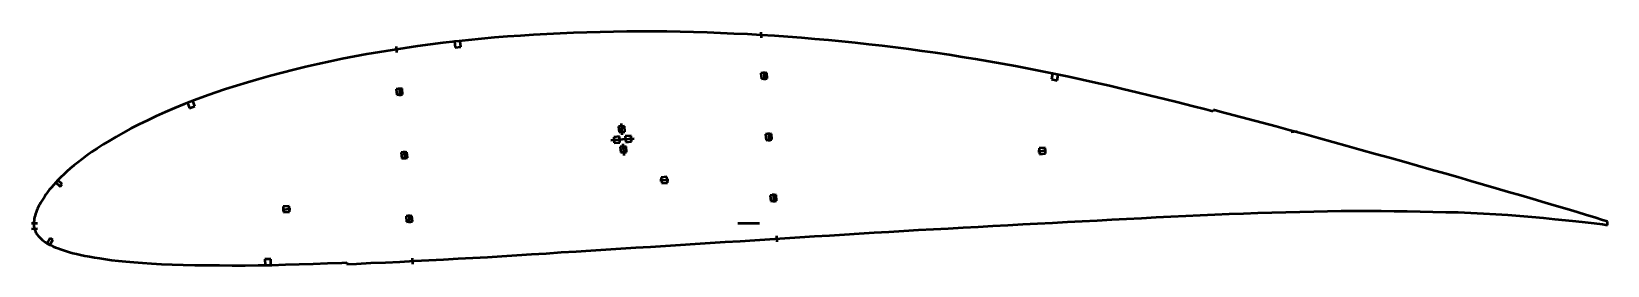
# Model space of a CAD drawing. Header units: metres. Extents: x -405 to 675, y -29 to 131.
import ezdxf

# ---------------------------------------------------------------- set-up
doc = ezdxf.new("R2010")
doc.units = ezdxf.units.M
for name, color, linetype, lineweight in [('FoilLayer', 1, 'Continuous', 50), ('StringerLayer', 1, 'Continuous', 50), ('SubLayer', 1, 'Continuous', 50)]:
    doc.layers.add(name, color=color, linetype=linetype, lineweight=lineweight)

msp = doc.modelspace()

# ---------------------------------------------------------------- linework, layer by layer
at = {"layer": 'FoilLayer'}
for p, q in [((-42.8, 130), (-51.9, 129.5)), ((-33.7, 130.3), (-42.8, 130)), ((-24.6, 130.7), (-33.7, 130.3)), ((-15.4, 130.9), (-24.6, 130.7)), ((-6.3, 131.1), (-15.4, 130.9)), ((2.9, 131.2), (-6.3, 131.1)), ((12, 131.3), (2.9, 131.2)), ((21.2, 131.3), (12, 131.3)), ((30.4, 131.2), (21.2, 131.3)), ((39.5, 131.1), (30.4, 131.2)), ((48.7, 130.9), (39.5, 131.1)), ((57.9, 130.6), (48.7, 130.9)), ((67.1, 130.2), (57.9, 130.6)), ((76.3, 129.8), (67.1, 130.2)), ((85.5, 129.4), (76.3, 129.8)), ((-149.3, 119.9), (-158, 118.6)), ((-140.6, 121.2), (-149.3, 119.9)), ((-131.9, 122.4), (-140.6, 121.2)), ((-123.2, 123.5), (-131.9, 122.4)), ((-114.4, 124.5), (-123.2, 123.5)), ((-105.6, 125.4), (-114.4, 124.5)), ((-96.8, 126.3), (-105.6, 125.4)), ((-87.9, 127.1), (-96.8, 126.3)), ((-79, 127.8), (-87.9, 127.1)), ((-70, 128.4), (-79, 127.8)), ((-61, 129), (-70, 128.4)), ((-51.9, 129.5), (-61, 129)), ((94.7, 128.9), (85.5, 129.4)), ((104, 128.3), (94.7, 128.9)), ((113.2, 127.6), (104, 128.3)), ((122.5, 126.9), (113.2, 127.6)), ((131.7, 126.1), (122.5, 126.9)), ((141, 125.3), (131.7, 126.1)), ((150.2, 124.4), (141, 125.3)), ((159.5, 123.5), (150.2, 124.4)), ((168.7, 122.5), (159.5, 123.5)), ((177.9, 121.4), (168.7, 122.5)), ((187.1, 120.3), (177.9, 121.4)), ((196.2, 119.2), (187.1, 120.3)), ((205.4, 117.9), (196.2, 119.2)), ((-208.9, 108.9), (-217.1, 107.1)), ((-200.5, 110.7), (-208.9, 108.9)), ((-192.2, 112.5), (-200.5, 110.7)), ((-183.7, 114.1), (-192.2, 112.5)), ((-175.2, 115.7), (-183.7, 114.1)), ((-166.6, 117.2), (-175.2, 115.7)), ((-158, 118.6), (-166.6, 117.2)), ((214.5, 116.6), (205.4, 117.9)), ((223.7, 115.3), (214.5, 116.6)), ((232.8, 113.8), (223.7, 115.3)), ((241.9, 112.4), (232.8, 113.8)), ((251, 110.8), (241.9, 112.4)), ((260.1, 109.2), (251, 110.8)), ((269.2, 107.5), (260.1, 109.2)), ((-249.3, 98.7), (-257.1, 96.5)), ((-241.4, 100.9), (-249.3, 98.7)), ((-233.4, 103), (-241.4, 100.9)), ((-225.3, 105.1), (-233.4, 103)), ((-217.1, 107.1), (-225.3, 105.1)), ((278.3, 105.8), (269.2, 107.5)), ((287.5, 104), (278.3, 105.8)), ((296.6, 102.1), (287.5, 104)), ((305.8, 100.2), (296.6, 102.1)), ((315, 98.2), (305.8, 100.2)), ((324.2, 96.1), (315, 98.2)), ((-286.6, 86.9), (-293.5, 84.3)), ((-279.4, 89.4), (-286.6, 86.9)), ((-272.2, 91.8), (-279.4, 89.4)), ((-264.7, 94.2), (-272.2, 91.8)), ((-257.1, 96.5), (-264.7, 94.2)), ((333.6, 94), (324.2, 96.1)), ((342.9, 91.8), (333.6, 94)), ((352.4, 89.5), (342.9, 91.8)), ((361.9, 87.3), (352.4, 89.5)), ((371.3, 85), (361.9, 87.3)), ((-313.4, 76.1), (-319.7, 73.3)), ((-307, 78.9), (-313.4, 76.1)), ((-300.4, 81.6), (-307, 78.9)), ((-293.5, 84.3), (-300.4, 81.6)), ((380.8, 82.6), (371.3, 85)), ((390.3, 80.2), (380.8, 82.6)), ((399.8, 77.8), (390.3, 80.2)), ((404.6, 76.6), (399.8, 77.8)), ((404.9, 77.6), (404.6, 76.6)), ((409.6, 76.4), (404.9, 77.6)), ((419.2, 73.9), (409.6, 76.4)), ((-331.5, 67.6), (-337, 64.8)), ((-325.7, 70.4), (-331.5, 67.6)), ((-319.7, 73.3), (-325.7, 70.4)), ((428.8, 71.3), (419.2, 73.9)), ((438.4, 68.8), (428.8, 71.3)), ((448, 66.2), (438.4, 68.8)), ((457.6, 63.5), (448, 66.2)), ((-351.7, 56.5), (-355.9, 53.9)), ((-347.1, 59.2), (-351.7, 56.5)), ((-342.2, 62), (-347.1, 59.2)), ((-337, 64.8), (-342.2, 62)), ((467.3, 60.9), (457.6, 63.5)), ((477, 58.2), (467.3, 60.9)), ((486.8, 55.5), (477, 58.2)), ((496.5, 52.8), (486.8, 55.5)), ((-370.3, 44), (-373.3, 41.7)), ((-367.1, 46.4), (-370.3, 44)), ((-363.7, 48.8), (-367.1, 46.4)), ((-360, 51.3), (-363.7, 48.8)), ((-355.9, 53.9), (-360, 51.3)), ((506.2, 50.1), (496.5, 52.8)), ((516, 47.4), (506.2, 50.1)), ((525.7, 44.7), (516, 47.4)), ((535.3, 42), (525.7, 44.7)), ((-383, 33.4), (-385, 31.5)), ((-380.9, 35.4), (-383, 33.4)), ((-378.6, 37.4), (-380.9, 35.4)), ((-376, 39.6), (-378.6, 37.4)), ((-373.3, 41.7), (-376, 39.6)), ((544.8, 39.3), (535.3, 42)), ((554.2, 36.6), (544.8, 39.3)), ((563.4, 34.1), (554.2, 36.6)), ((572.4, 31.5), (563.4, 34.1)), ((-392.9, 22.8), (-394.1, 21.3)), ((-391.5, 24.5), (-392.9, 22.8)), ((-390.1, 26.1), (-391.5, 24.5)), ((-388.5, 27.9), (-390.1, 26.1)), ((-386.8, 29.7), (-388.5, 27.9)), ((-385, 31.5), (-386.8, 29.7)), ((581.3, 28.9), (572.4, 31.5)), ((590.1, 26.4), (581.3, 28.9)), ((598.7, 23.8), (590.1, 26.4)), ((607.2, 21.4), (598.7, 23.8)), ((-400.3, 11.4), (-400.9, 10.1)), ((-399.7, 12.7), (-400.3, 11.4)), ((-398.9, 14), (-399.7, 12.7)), ((-398.1, 15.4), (-398.9, 14)), ((-397.2, 16.8), (-398.1, 15.4)), ((-396.3, 18.2), (-397.2, 16.8)), ((-395.2, 19.7), (-396.3, 18.2)), ((-394.1, 21.3), (-395.2, 19.7)), ((615.7, 18.9), (607.2, 21.4)), ((624.1, 16.5), (615.7, 18.9)), ((632.2, 14), (624.1, 16.5)), ((640, 11.7), (632.2, 14)), ((647.4, 9.6), (640, 11.7)), ((-403.3, 2), (-403.5, 1)), ((-403.5, 1), (-403.5, -0.1)), ((-403.2, 3.1), (-403.3, 2)), ((-403, 4.2), (-403.2, 3.1)), ((-402.7, 5.4), (-403, 4.2)), ((-402.4, 6.5), (-402.7, 5.4)), ((-401.9, 7.6), (-402.4, 6.5)), ((-401.5, 8.9), (-401.9, 7.6)), ((-400.9, 10.1), (-401.5, 8.9)), ((284.4, -0.1), (294.6, 0.4)), ((294.6, 0.4), (304.8, 1)), ((304.8, 1), (315, 1.5)), ((315, 1.5), (325.2, 2)), ((325.2, 2), (335.3, 2.6)), ((335.3, 2.6), (345.4, 3.1)), ((345.4, 3.1), (355.6, 3.6)), ((355.6, 3.6), (365.7, 4.1)), ((365.7, 4.1), (375.8, 4.6)), ((375.8, 4.6), (385.9, 5.1)), ((385.9, 5.1), (395.9, 5.5)), ((395.9, 5.5), (405.8, 6)), ((405.8, 6), (415.7, 6.4)), ((415.7, 6.4), (425.6, 6.7)), ((425.6, 6.7), (435.3, 7.1)), ((435.3, 7.1), (445, 7.4)), ((445, 7.4), (454.6, 7.7)), ((454.6, 7.7), (464.2, 7.9)), ((464.2, 7.9), (473.8, 8)), ((473.8, 8), (483.2, 8.2)), ((483.2, 8.2), (492.5, 8.4)), ((492.5, 8.4), (501.6, 8.5)), ((501.6, 8.5), (510.7, 8.4)), ((510.7, 8.4), (519.8, 8.4)), ((519.8, 8.4), (528.8, 8.3)), ((528.8, 8.3), (537.7, 8.2)), ((537.7, 8.2), (546.5, 8)), ((546.5, 8), (555.4, 7.8)), ((555.4, 7.8), (564.1, 7.7)), ((564.1, 7.7), (572.7, 7.5)), ((572.7, 7.5), (581.3, 7.1)), ((581.3, 7.1), (589.9, 6.7)), ((589.9, 6.7), (598.5, 6.2)), ((598.5, 6.2), (606.8, 5.8)), ((606.8, 5.8), (615, 5.1)), ((615, 5.1), (623.2, 4.4)), ((623.2, 4.4), (631.2, 3.7)), ((631.2, 3.7), (638.9, 2.9)), ((638.9, 2.9), (646.3, 2.2)), ((646.3, 2.2), (653.3, 1.4)), ((654.2, 7.5), (647.4, 9.6)), ((653.3, 1.4), (659.8, 0.7)), ((660.5, 5.6), (654.2, 7.5)), ((659.8, 0.7), (665.9, 0)), ((666.3, 3.9), (660.5, 5.6)), ((671.6, 2.2), (666.3, 3.9)), ((674.9, 1.2), (671.6, 2.2)), ((675, -1.2), (674.9, 1.2)), ((-403.5, -0.1), (-403.5, -1)), ((-403.5, -1), (-403.4, -2)), ((-403.4, -2), (-403.3, -3)), ((-403.3, -3), (-403, -4)), ((-403, -4), (-402.7, -5)), ((-402.7, -5), (-402.3, -5.9)), ((-402.3, -5.9), (-401.8, -6.9)), ((-401.8, -6.9), (-401.2, -7.8)), ((-401.2, -7.8), (-400.5, -8.7)), ((-400.5, -8.7), (-399.7, -9.6)), ((-399.7, -9.6), (-398.8, -10.5)), ((-398.8, -10.5), (-397.9, -11.3)), ((101, -10.9), (111.2, -10.3)), ((111.2, -10.3), (121.4, -9.6)), ((121.4, -9.6), (131.6, -8.9)), ((131.6, -8.9), (141.8, -8.3)), ((141.8, -8.3), (152, -7.7)), ((152, -7.7), (162.2, -7)), ((162.2, -7), (172.4, -6.4)), ((172.4, -6.4), (182.5, -5.8)), ((182.5, -5.8), (192.7, -5.2)), ((192.7, -5.2), (202.8, -4.6)), ((202.8, -4.6), (213, -4.1)), ((213, -4.1), (223.2, -3.5)), ((223.2, -3.5), (233.4, -2.9)), ((233.4, -2.9), (243.6, -2.4)), ((243.6, -2.4), (253.8, -1.8)), ((253.8, -1.8), (264, -1.3)), ((264, -1.3), (274.2, -0.7)), ((274.2, -0.7), (284.4, -0.1)), ((665.9, 0), (671.5, -0.7)), ((671.5, -0.7), (675, -1.2)), ((-397.9, -11.3), (-396.8, -12.1)), ((-396.8, -12.1), (-395.7, -12.9)), ((-395.7, -12.9), (-394.5, -13.7)), ((-394.5, -13.7), (-393.2, -14.4)), ((-393.2, -14.4), (-391.8, -15.1)), ((-391.8, -15.1), (-390.3, -15.8)), ((-390.3, -15.8), (-388.7, -16.5)), ((-388.7, -16.5), (-387, -17.1)), ((-387, -17.1), (-385.2, -17.8)), ((-385.2, -17.8), (-383.2, -18.4)), ((-383.2, -18.4), (-381.2, -19.1)), ((-381.2, -19.1), (-379, -19.7)), ((-379, -19.7), (-376.7, -20.4)), ((-376.7, -20.4), (-374.2, -21)), ((-374.2, -21), (-371.5, -21.6)), ((-371.5, -21.6), (-368.5, -22.2)), ((-72.6, -21.8), (-62.4, -21.2)), ((-62.4, -21.2), (-52.3, -20.6)), ((-52.3, -20.6), (-42.1, -19.9)), ((-42.1, -19.9), (-31.9, -19.3)), ((-31.9, -19.3), (-21.7, -18.6)), ((-21.7, -18.6), (-11.5, -18)), ((-11.5, -18), (-1.3, -17.3)), ((-1.3, -17.3), (9, -16.7)), ((9, -16.7), (19.2, -16.1)), ((19.2, -16.1), (29.4, -15.4)), ((29.4, -15.4), (39.6, -14.8)), ((39.6, -14.8), (49.8, -14.1)), ((49.8, -14.1), (60.1, -13.5)), ((60.1, -13.5), (70.3, -12.8)), ((70.3, -12.8), (80.5, -12.2)), ((80.5, -12.2), (90.7, -11.6)), ((90.7, -11.6), (101, -10.9)), ((-368.5, -22.2), (-365.4, -22.8)), ((-365.4, -22.8), (-362, -23.4)), ((-362, -23.4), (-358.4, -24)), ((-358.4, -24), (-354.4, -24.6)), ((-354.4, -24.6), (-350.2, -25.2)), ((-350.2, -25.2), (-345.5, -25.7)), ((-345.5, -25.7), (-340.5, -26.2)), ((-340.5, -26.2), (-335, -26.6)), ((-335, -26.6), (-329.1, -27.1)), ((-329.1, -27.1), (-322.8, -27.5)), ((-322.8, -27.5), (-316, -27.9)), ((-316, -27.9), (-308.8, -28.2)), ((-308.8, -28.2), (-301.2, -28.4)), ((-301.2, -28.4), (-293.2, -28.6)), ((-293.2, -28.6), (-284.9, -28.7)), ((-284.9, -28.7), (-276.3, -28.8)), ((-276.3, -28.8), (-267.6, -28.9)), ((-267.6, -28.9), (-258.7, -28.9)), ((-258.7, -28.9), (-249.7, -28.7)), ((-249.7, -28.7), (-240.5, -28.6)), ((-240.5, -28.6), (-231.1, -28.3)), ((-231.1, -28.3), (-221.6, -28)), ((-221.6, -28), (-212, -27.7)), ((-212, -27.7), (-202.2, -27.4)), ((-202.2, -27.4), (-192.4, -27)), ((-192.4, -27), (-189.1, -26.9)), ((-189.1, -26.9), (-189, -27.9)), ((-189, -27.9), (-182.4, -27.7)), ((-182.4, -27.7), (-172.5, -27.2)), ((-172.5, -27.2), (-162.6, -26.8)), ((-162.6, -26.8), (-152.7, -26.3)), ((-152.7, -26.3), (-142.8, -25.8)), ((-142.8, -25.8), (-132.8, -25.3)), ((-132.8, -25.3), (-122.7, -24.8)), ((-122.7, -24.8), (-112.7, -24.2)), ((-112.7, -24.2), (-102.7, -23.7)), ((-102.7, -23.7), (-92.7, -23.1)), ((-92.7, -23.1), (-82.7, -22.5)), ((-82.7, -22.5), (-72.6, -21.8))]:
    msp.add_line(p, q, dxfattribs=at)
at = {"layer": 'StringerLayer'}
for p, q in [((-111.3, 124.8), (-115.2, 124.4)), ((-115.2, 124.4), (-114.8, 120.4)), ((-114.8, 120.4), (-110.8, 120.9)), ((-110.8, 120.9), (-111.3, 124.8)), ((294.7, 102.5), (293.9, 98.6)), ((293.9, 98.6), (297.8, 97.8)), ((298.6, 101.7), (294.7, 102.5)), ((297.8, 97.8), (298.6, 101.7)), ((-294.6, 83.8), (-298.3, 82.4)), ((-298.3, 82.4), (-296.9, 78.7)), ((-296.9, 78.7), (-293.1, 80.1)), ((-293.1, 80.1), (-294.6, 83.8)), ((-387, 29.4), (-388.4, 28)), ((-388.4, 28), (-385.5, 25.2)), ((-384.1, 26.7), (-387, 29.4)), ((-385.5, 25.2), (-384.1, 26.7)), ((-392.4, -10.3), (-394.3, -13.8)), ((-390.6, -11.3), (-392.4, -10.3)), ((-394.3, -13.8), (-392.6, -14.8)), ((-392.6, -14.8), (-390.6, -11.3)), ((-241.1, -24.6), (-245.1, -24.6)), ((-245.1, -24.6), (-245, -28.6)), ((-245, -28.6), (-241, -28.6)), ((-241, -28.6), (-241.1, -24.6))]:
    msp.add_line(p, q, dxfattribs=at)
at = {"layer": 'SubLayer'}
for p, q in [((94.7, 130.8), (95, 126.9)), ((94.7, 130.8), (95, 126.9)), ((94.7, 130.8), (95, 126.9)), ((-155.3, 121), (-155, 117)), ((-155.3, 121), (-155, 117)), ((-155.3, 121), (-155, 117)), ((98.8, 103.1), (94.8, 102.8)), ((98.8, 103.1), (94.8, 102.8)), ((98.8, 103.1), (94.8, 102.8)), ((94.8, 102.8), (95.1, 98.8)), ((94.8, 102.8), (95.1, 98.8)), ((94.8, 102.8), (95.1, 98.8)), ((95.1, 98.8), (99.1, 99.1)), ((95.1, 98.8), (99.1, 99.1)), ((95.1, 98.8), (99.1, 99.1)), ((96.7, 103.9), (97.2, 98)), ((96.7, 103.9), (97.2, 98)), ((96.7, 103.9), (97.2, 98)), ((99.1, 99.1), (98.8, 103.1)), ((99.1, 99.1), (98.8, 103.1)), ((99.1, 99.1), (98.8, 103.1)), ((-151.1, 92.2), (-155.1, 91.9)), ((-151.1, 92.2), (-155.1, 91.9)), ((-151.1, 92.2), (-155.1, 91.9)), ((-155.1, 91.9), (-154.8, 87.9)), ((-155.1, 91.9), (-154.8, 87.9)), ((-155.1, 91.9), (-154.8, 87.9)), ((-154.8, 87.9), (-150.8, 88.2)), ((-154.8, 87.9), (-150.8, 88.2)), ((-154.8, 87.9), (-150.8, 88.2)), ((-153.2, 93), (-152.7, 87)), ((-153.2, 93), (-152.7, 87)), ((-153.2, 93), (-152.7, 87)), ((-150.8, 88.2), (-151.1, 92.2)), ((-150.8, 88.2), (-151.1, 92.2)), ((-150.8, 88.2), (-151.1, 92.2)), ((1.3, 66.6), (-2.7, 66.3)), ((-2.7, 66.3), (-2.4, 62.3)), ((-0.2, 60.5), (-0.8, 68.4)), ((1.6, 62.6), (1.3, 66.6)), ((-8, 56.9), (0, 57.5)), ((-2.1, 59.3), (-6.1, 59)), ((-6.1, 59), (-5.8, 55)), ((-5.8, 55), (-1.8, 55.3)), ((-2.4, 62.3), (1.6, 62.6)), ((-1.8, 55.3), (-2.1, 59.3)), ((0, 57.5), (8, 58.1)), ((0.2, 54.5), (0.8, 46.5)), ((5.8, 59.9), (1.8, 59.6)), ((1.8, 59.6), (2.1, 55.6)), ((2.1, 55.6), (6.1, 55.9)), ((6.1, 55.9), (5.8, 59.9)), ((102, 61.3), (98, 61)), ((102, 61.3), (98, 61)), ((102, 61.3), (98, 61)), ((98, 61), (98.3, 57)), ((98, 61), (98.3, 57)), ((98, 61), (98.3, 57)), ((98.3, 57), (102.3, 57.3)), ((98.3, 57), (102.3, 57.3)), ((98.3, 57), (102.3, 57.3)), ((99.9, 62.1), (100.4, 56.1)), ((99.9, 62.1), (100.4, 56.1)), ((99.9, 62.1), (100.4, 56.1)), ((102.3, 57.3), (102, 61.3)), ((102.3, 57.3), (102, 61.3)), ((102.3, 57.3), (102, 61.3)), ((458.3, 62.7), (462.3, 63)), ((-147.8, 48.7), (-151.8, 48.4)), ((-147.8, 48.7), (-151.8, 48.4)), ((-147.8, 48.7), (-151.8, 48.4)), ((-151.8, 48.4), (-151.4, 44.4)), ((-151.8, 48.4), (-151.4, 44.4)), ((-151.8, 48.4), (-151.4, 44.4)), ((-151.4, 44.4), (-147.5, 44.7)), ((-151.4, 44.4), (-147.5, 44.7)), ((-151.4, 44.4), (-147.5, 44.7)), ((-149.8, 49.5), (-149.4, 43.6)), ((-149.8, 49.5), (-149.4, 43.6)), ((-149.8, 49.5), (-149.4, 43.6)), ((-147.5, 44.7), (-147.8, 48.7)), ((-147.5, 44.7), (-147.8, 48.7)), ((-147.5, 44.7), (-147.8, 48.7)), ((2.4, 52.6), (-1.6, 52.3)), ((-1.6, 52.3), (-1.3, 48.4)), ((-1.3, 48.4), (2.7, 48.7)), ((2.7, 48.7), (2.4, 52.6)), ((284.6, 49.3), (290.6, 49.8)), ((289.5, 51.7), (285.5, 51.4)), ((285.5, 51.4), (285.8, 47.4)), ((285.8, 47.4), (289.8, 47.7)), ((289.8, 47.7), (289.5, 51.7)), ((25.6, 29.4), (31.6, 29.8)), ((30.4, 31.7), (26.5, 31.4)), ((26.5, 31.4), (26.8, 27.5)), ((26.8, 27.5), (30.7, 27.8)), ((30.7, 27.8), (30.4, 31.7)), ((598.5, 23.4), (598.8, 24.3)), ((-228.6, 11.8), (-232.6, 11.5)), ((-232.6, 11.5), (-232.3, 7.5)), ((-228.3, 7.8), (-228.6, 11.8)), ((105.2, 19.4), (101.2, 19.1)), ((105.2, 19.4), (101.2, 19.1)), ((105.2, 19.4), (101.2, 19.1)), ((101.2, 19.1), (101.5, 15.1)), ((101.2, 19.1), (101.5, 15.1)), ((101.2, 19.1), (101.5, 15.1)), ((101.5, 15.1), (105.5, 15.4)), ((101.5, 15.1), (105.5, 15.4)), ((101.5, 15.1), (105.5, 15.4)), ((103.2, 20.3), (103.6, 14.3)), ((103.2, 20.3), (103.6, 14.3)), ((103.2, 20.3), (103.6, 14.3)), ((105.5, 15.4), (105.2, 19.4)), ((105.5, 15.4), (105.2, 19.4)), ((105.5, 15.4), (105.2, 19.4)), ((636.9, 12.1), (637.2, 13.1)), ((-405, 0), (-401, 0)), ((-233.4, 9.4), (-227.4, 9.9)), ((-232.3, 7.5), (-228.3, 7.8)), ((-144.4, 5.2), (-148.4, 4.9)), ((-144.4, 5.2), (-148.4, 4.9)), ((-144.4, 5.2), (-148.4, 4.9)), ((-148.4, 4.9), (-148.1, 0.9)), ((-148.4, 4.9), (-148.1, 0.9)), ((-148.4, 4.9), (-148.1, 0.9)), ((-148.1, 0.9), (-144.1, 1.2)), ((-148.1, 0.9), (-144.1, 1.2)), ((-148.1, 0.9), (-144.1, 1.2)), ((-146.5, 6.1), (-146, 0.1)), ((-146.5, 6.1), (-146, 0.1)), ((-146.5, 6.1), (-146, 0.1)), ((-144.1, 1.2), (-144.4, 5.2)), ((-144.1, 1.2), (-144.4, 5.2)), ((-144.1, 1.2), (-144.4, 5.2)), ((79, 0), (93.8, 0)), ((595.2, 5.9), (595.3, 6.9)), ((635.1, 2.8), (635.2, 3.8)), ((655, 0.7), (655.1, 1.7)), ((656.1, 6.5), (656.4, 7.4)), ((-405.1, -3.8), (-401.1, -3.5)), ((105.4, -8.6), (105.7, -12.6)), ((105.4, -8.6), (105.7, -12.6)), ((105.4, -8.6), (105.7, -12.6)), ((-144.2, -23.9), (-143.9, -27.9)), ((-144.2, -23.9), (-143.9, -27.9)), ((-144.2, -23.9), (-143.9, -27.9))]:
    msp.add_line(p, q, dxfattribs=at)

doc.saveas('drawing.dxf')
